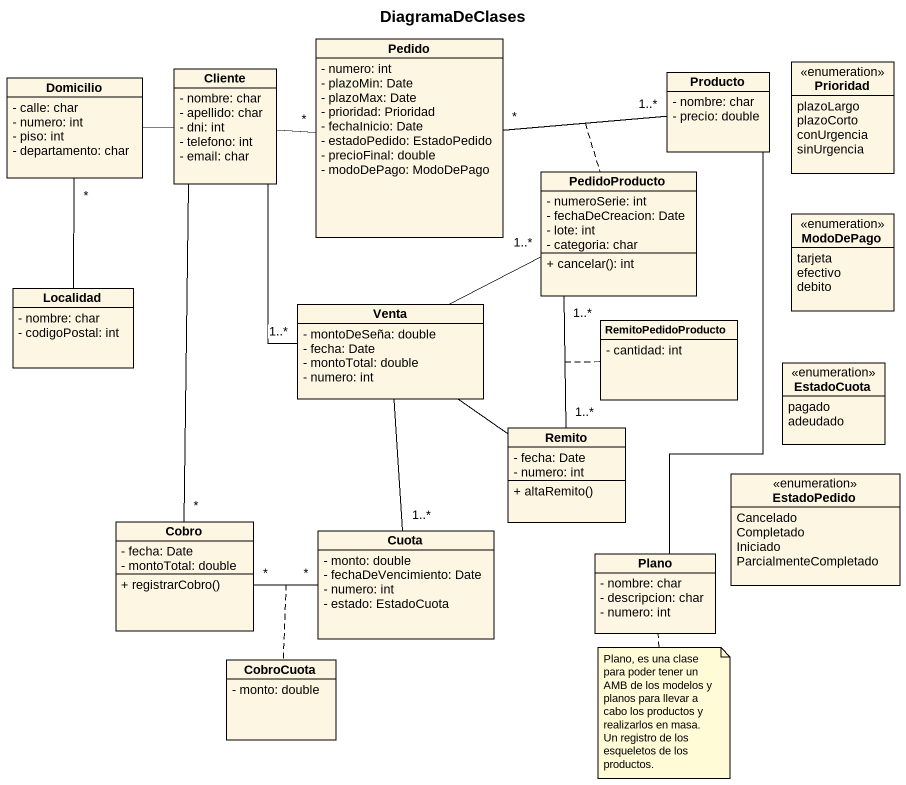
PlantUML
@startuml
title DiagramaDeClases
hide circle
hide empty members
skinparam classAttributeIconSize 0
class Pedido {
  - numero: int
  - plazoMin: Date
  - plazoMax: Date
  - prioridad: Prioridad
  - fechaInicio: Date
  - estadoPedido: EstadoPedido
  - precioFinal: double
  - modoDePago: ModoDePago
}
class Domicilio {
  - calle: char
  - numero: int
  - piso: int
  - departamento: char
}
class Cliente {
  - nombre: char
  - apellido: char
  - dni: int
  - telefono: int
  - email: char
}
class Producto {
  - nombre: char
  - precio: double
}
enum Prioridad {
  plazoLargo
  plazoCorto
  conUrgencia
  sinUrgencia
}
class PedidoProducto {
  - numeroSerie: int
  - fechaDeCreacion: Date
  - lote: int
  - categoria: char
  + cancelar(): int
}
enum ModoDePago {
  tarjeta
  efectivo
  debito
}
class Localidad {
  - nombre: char
  - codigoPostal: int
}
class Venta {
  - montoDeSeña: double
  - fecha: Date
  - montoTotal: double
  - numero: int
}
class RemitoPedidoProducto {
  - cantidad: int
}
enum EstadoCuota {
  pagado
  adeudado
}
class Remito {
  - fecha: Date
  - numero: int
  + altaRemito()
}
class Cobro {
  - fecha: Date
  - montoTotal: double
  + registrarCobro()
}
enum EstadoPedido {
  Cancelado
  Completado
  Iniciado
  ParcialmenteCompletado
}
class Cuota {
  - monto: double
  - fechaDeVencimiento: Date
  - numero: int
  - estado: EstadoCuota
}
class Plano {
  - nombre: char
  - descripcion: char
  - numero: int
}
class CobroCuota {
  - monto: double
}
Pedido "*" -right- "1..*" Producto
Domicilio -right- Cliente
Cliente -right- "*" Pedido
Cliente -- "1..*" Venta
Producto -left- Pedido
(Producto, Pedido) .. PedidoProducto
Producto -- Plano
PedidoProducto "1..*" -left- Venta
PedidoProducto "1..*" -- "1..*" Remito
(PedidoProducto, Remito) .. RemitoPedidoProducto
Localidad -up- "*" Domicilio
Venta -- "1..*" Cuota
Remito -up- Venta
Cobro "*" -up- Cliente
Cobro "*" -right- "*" Cuota
(Cobro, Cuota) .. CobroCuota
note bottom of Plano : Plano, es una clase para poder tener un AMB de los modelos y planos para llevar a cabo los productos y realizarlos en masa. Un registro de los esqueletos de los productos.
@enduml
